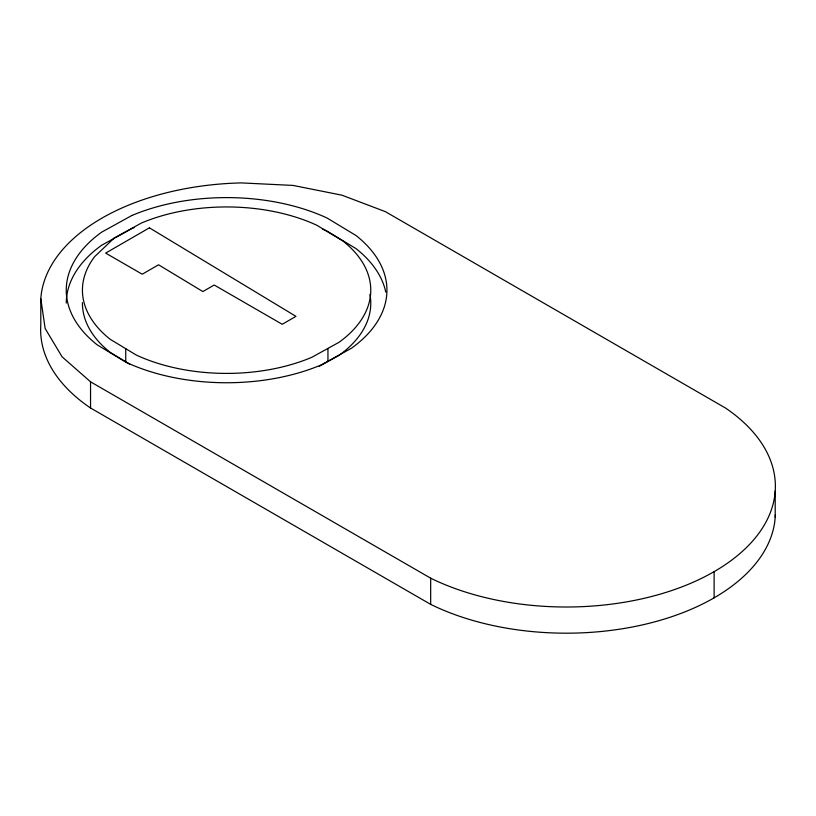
<?xml version="1.0" encoding="UTF-8"?>
<svg xmlns="http://www.w3.org/2000/svg" width="816" height="816" viewBox="0 0 816 816"><rect width="100%" height="100%" fill="white"/><g stroke="black" fill="none" stroke-linecap="round" stroke-linejoin="round"><path stroke-width="1.22" d="M114.158 238.354L101.633 245.259A160.344 92.575 0 0 0 66.259 303.093M115.27 237.742L131.896 228.562A160.344 92.575 0 0 1 134.069 227.664M319.311 366.262L327.95 361.488L327.95 348.401M329.052 360.886L338.956 355.419A144.167 83.232 0 0 0 369.923 294.28M40.8 298.717L45.166 328.532L62.087 356.806L90.545 381.817L430.675 578.187A209.11 120.727 0 0 0 714.122 571.649A209.11 120.727 0 0 0 725.455 408L385.325 211.63L342.006 195.197L293.026 185.426L241.383 182.906A209.11 120.727 0 0 0 40.8 298.717L40.8 324.901A209.11 120.727 0 0 0 90.545 408L430.675 604.37A209.11 120.727 0 0 0 652.086 622.547A209.11 120.727 0 0 0 775.333 514.804M129.958 364.324L110.262 352.43A144.167 83.232 0 0 1 82.436 302.593M775.2 491.099L775.2 517.283M714.122 571.649L714.122 597.832M430.675 578.187L430.675 604.37M125.746 348.697L125.746 361.784M90.545 381.817L90.545 408M322.677 229.153A160.344 92.575 0 0 1 327.063 231.122L355.98 248.594A160.344 92.575 0 0 1 385.764 292.077M114.24 238.017L94.687 256.591A144.167 83.232 0 0 0 110.262 339.334L136.262 355.042A144.167 83.232 0 0 0 311.743 357.337L338.956 342.332A144.167 83.232 0 0 0 342.934 241.016L316.934 225.308A144.167 83.232 0 0 0 141.443 223.013L114.24 238.017M149.42 227.827L105.652 253.103L142.229 274.217L158.549 264.792L202.858 291.557L214.2 285.019L282.224 324.289L295.963 316.363L149.42 227.827M131.896 215.475L101.633 232.172A160.344 92.575 0 0 0 97.206 344.852L126.133 362.324A160.344 92.575 0 0 0 321.3 364.874L351.553 348.177A160.344 92.575 0 0 0 355.98 235.498L327.063 218.025A160.344 92.575 0 0 0 131.896 215.475"/></g></svg>
